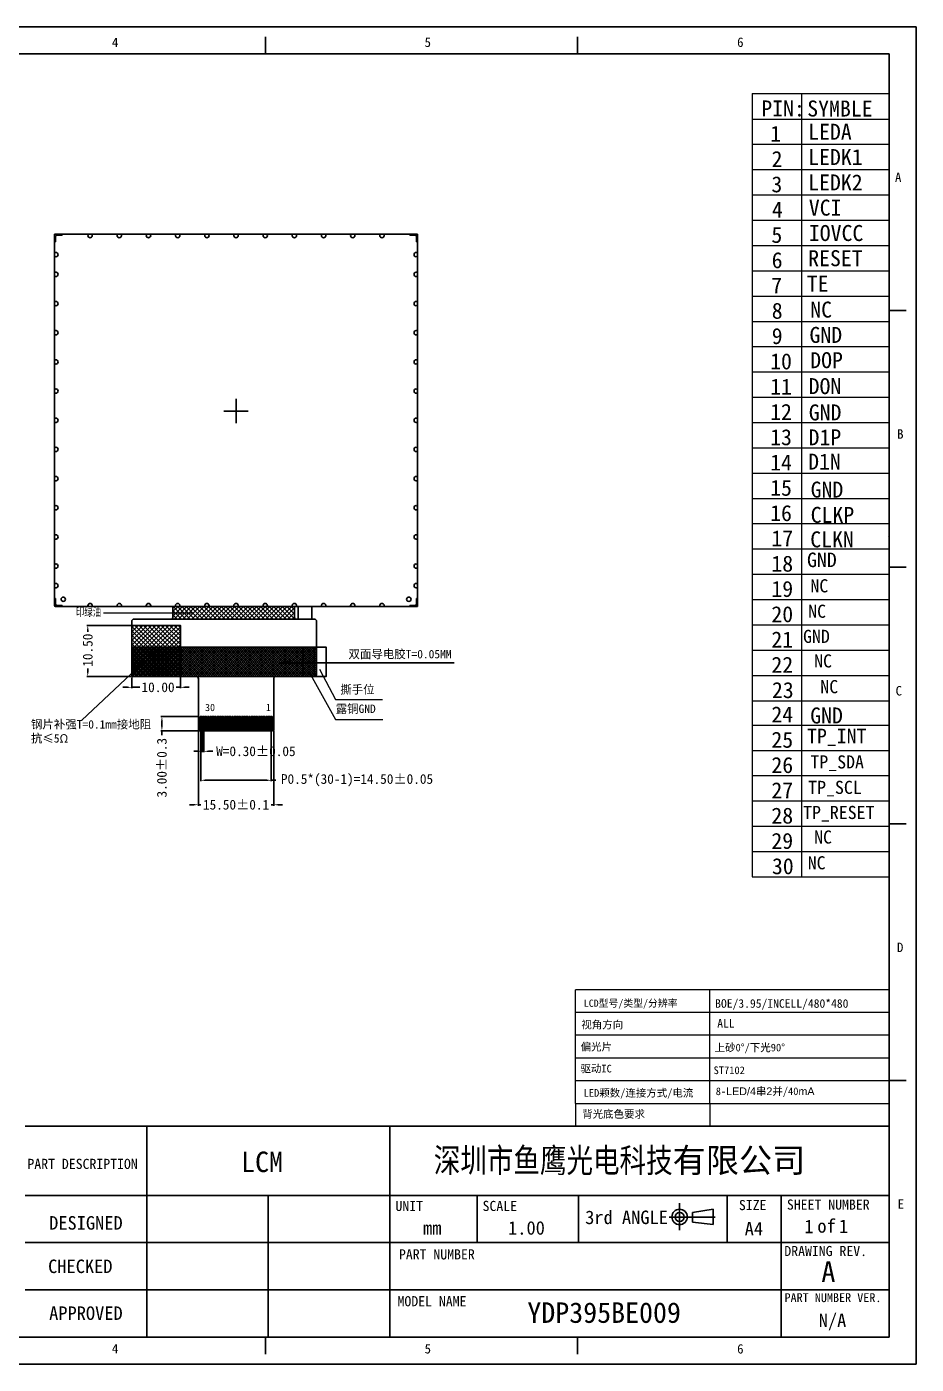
# Model space of a CAD drawing. Header units: millimetres. Extents: x 901 to 2027, y 451 to 1010.
# Drawn here: x 1114.3 to 1297.2, y 567.6 to 842.7 of the extents above; entities that cross this region are included whole.
import ezdxf
from ezdxf.enums import TextEntityAlignment as Align

# ---------------------------------------------------------------- set-up
doc = ezdxf.new("R2010")
doc.units = ezdxf.units.MM
doc.layers.get('Defpoints').update_dxf_attribs({"lineweight": 18})
for name, color, linetype in [('', 7, 'Continuous'), ('D', 4, 'Continuous'), ('dim', 3, 'Continuous'), ('DIM（标注）', 3, 'Continuous'), ('FPC', 5, 'Continuous'), ('LENS', 3, 'Continuous'), ('图框及文字', 7, 'Continuous')]:
    doc.layers.add(name, color=color, linetype=linetype)
doc.styles.get("Standard").update_dxf_attribs({"font": 'txt', "bigfont": 'gbcbig.shx'})
doc.styles.add('字体', font='simhei.ttf', dxfattribs={"width": 0.8})
doc.styles.add('宋', font='', dxfattribs={"height": 2})
doc.styles.add('宋体', font='')
doc.styles.add('样式 2', font='times.ttf')
doc.styles.add('黑体', font='simhei.ttf')
doc.styles.get('宋').set_extended_font_data('SimSun')
doc.styles.get('宋体').set_extended_font_data('宋体')
doc.dimstyles.new('HJ', dxfattribs={"dimtxt": 3.5, "dimasz": 2.5, "dimexe": 1.25, "dimexo": 0.625, "dimtad": 1, "dimtxsty": '黑体', "dimcen": 2.5, "dimclrd": 4, "dimclre": 4, "dimclrt": 4, "dimadec": 0, "dimazin": 0, "dimtfac": 1, "dimtmove": 0, "dimatfit": 3, "dimfxl": 1, "dimarcsym": 0})
doc.dimstyles.new('ISO-25$0', dxfattribs={"dimtxt": 3.5, "dimasz": 0.9, "dimexe": 0.2, "dimexo": 0.2, "dimgap": 0.4, "dimtad": 0, "dimzin": 0, "dimdsep": 46, "dimtxsty": '样式 2', "dimcen": 2.5, "dimclrd": 3, "dimclre": 3, "dimclrt": 7, "dimadec": 0, "dimazin": 0, "dimtp": 1.2, "dimtm": 1.2, "dimtfac": 1, "dimtmove": 0, "dimatfit": 3, "dimfxl": 1, "dimtolj": 1, "dimarcsym": 0})
doc.dimstyles.new('ISO-25$7', dxfattribs={"dimscale": 0.5, "dimtxt": 2.5, "dimasz": 2, "dimexe": 0.65, "dimexo": 0, "dimtad": 0, "dimdec": 3, "dimdsep": 46, "dimtxsty": 'Standard', "dimcen": 1.6, "dimclre": 73, "dimazin": 0, "dimtfac": 1, "dimtdec": 3, "dimtofl": 0, "dimtmove": 0, "dimatfit": 0, "dimfxl": 1, "dimtolj": 1, "dimlwd": 9, "dimlwe": 9, "dimarcsym": 0})

# ---------------------------------------------------------------- blocks, each defined once
blk = doc.blocks.new('THIRD-PROJ_BL0')
at = {"linetype": 'Continuous'}
blk.add_line((257.13, 38.11), (257.13, 34.11), dxfattribs=at)
at = {"color": 7, "linetype": 'Continuous'}
for p, q in [((255.59, 36.06), (262.41, 36.06)), ((259.04, 36.73), (262.11, 37.22)), ((259.04, 36.73), (259.04, 35.31)), ((262.11, 37.22), (262.11, 34.94)), ((259.04, 35.31), (262.11, 34.94))]:
    blk.add_line(p, q, dxfattribs=at)
for centre, radius in [((257.13, 36.08), 1.14), ((257.13, 36.06), 0.67)]:
    blk.add_circle(centre, radius, dxfattribs=at)
blk = doc.blocks.new('*D50')
at = {"layer": 'Defpoints', "color": 0}
for p in [(1136.18, 719.58), (1126.86, 709.08), (1135.9, 709.08)]:
    blk.add_point(p, dxfattribs=at)
at = {"layer": 'dim', "color": 3, "lineweight": -2}
for p, q in [((1135.98, 719.58), (1126.66, 719.58)), ((1126.86, 718.68), (1126.86, 718.22)), ((1126.86, 709.98), (1126.86, 710.73)), ((1135.7, 709.08), (1126.66, 709.08))]:
    blk.add_line(p, q, dxfattribs=at)
at = {"layer": 'dim', "color": 3}
for points in [[(1126.71, 718.68), (1127.01, 718.68), (1126.86, 719.58)], [(1126.71, 709.98), (1127.01, 709.98), (1126.86, 709.08)]]:
    blk.add_solid(points, dxfattribs=at)
at = {"layer": 'dim', "color": 7, "insert": (1126.86, 714.48), "char_height": 2, "attachment_point": 5, "rotation": 90, "style": '宋'}
blk.add_mtext('\\A1;10.50', dxfattribs=at)
blk = doc.blocks.new('*D70')
at = {"layer": 'Defpoints', "color": 0}
for p in [(1135.9, 709.08), (1145.9, 709.08), (1145.9, 706.84)]:
    blk.add_point(p, dxfattribs=at)
at = {"layer": 'dim', "color": 3, "lineweight": -2}
for p, q in [((1135.9, 708.88), (1135.9, 706.64)), ((1145.9, 708.88), (1145.9, 706.64)), ((1135, 706.84), (1134.1, 706.84)), ((1135.9, 706.84), (1137.57, 706.84)), ((1145.9, 706.84), (1145.05, 706.84)), ((1146.8, 706.84), (1147.7, 706.84))]:
    blk.add_line(p, q, dxfattribs=at)
at = {"layer": 'dim', "color": 3}
for points in [[(1135, 706.99), (1135, 706.69), (1135.9, 706.84)], [(1146.8, 706.99), (1146.8, 706.69), (1145.9, 706.84)]]:
    blk.add_solid(points, dxfattribs=at)
at = {"layer": 'dim', "color": 7, "insert": (1141.31, 706.84), "char_height": 2, "attachment_point": 5, "style": '宋'}
blk.add_mtext('\\A1;10.00', dxfattribs=at)
blk = doc.blocks.new('*D51')
at = {"layer": 'Defpoints', "color": 0}
for p in [(1150.45, 698.07), (1150.75, 698.07), (1150.75, 693.68)]:
    blk.add_point(p, dxfattribs=at)
at = {"layer": 'dim', "color": 3, "lineweight": -2}
for p, q in [((1150.45, 697.87), (1150.45, 693.48)), ((1150.75, 697.87), (1150.75, 693.48)), ((1149.55, 693.68), (1148.65, 693.68)), ((1150.45, 693.68), (1150.75, 693.68)), ((1151.65, 693.68), (1152.55, 693.68))]:
    blk.add_line(p, q, dxfattribs=at)
at = {"layer": 'dim', "color": 3}
for points in [[(1149.55, 693.83), (1149.55, 693.53), (1150.45, 693.68)], [(1151.65, 693.83), (1151.65, 693.53), (1150.75, 693.68)]]:
    blk.add_solid(points, dxfattribs=at)
at = {"layer": 'dim', "color": 7, "insert": (1161.43, 693.68), "char_height": 2, "attachment_point": 5, "style": '宋'}
blk.add_mtext('\\A1;W=0.30%%P0.05', dxfattribs=at)
blk = doc.blocks.new('*D52')
at = {"layer": 'Defpoints', "color": 0}
for p in [(1150.1, 698.07), (1164.6, 698.07), (1164.6, 687.72)]:
    blk.add_point(p, dxfattribs=at)
at = {"layer": 'dim', "color": 3, "lineweight": -2}
for p, q in [((1150.1, 697.87), (1150.1, 687.52)), ((1164.6, 697.87), (1164.6, 687.52)), ((1151, 687.72), (1163.7, 687.72)), ((1164.6, 687.72), (1165.5, 687.72))]:
    blk.add_line(p, q, dxfattribs=at)
at = {"layer": 'dim', "color": 3}
for points in [[(1151, 687.87), (1151, 687.57), (1150.1, 687.72)], [(1163.7, 687.87), (1163.7, 687.57), (1164.6, 687.72)]]:
    blk.add_solid(points, dxfattribs=at)
at = {"layer": 'dim', "color": 7, "insert": (1182.22, 687.72), "char_height": 2, "attachment_point": 5, "style": '宋'}
blk.add_mtext('\\A1;P0.5*(30-1)=14.50%%P0.05', dxfattribs=at)
blk = doc.blocks.new('*D71')
at = {"layer": 'Defpoints', "color": 0}
for p in [(1149.6, 698.17), (1165.1, 698.17), (1165.1, 682.69)]:
    blk.add_point(p, dxfattribs=at)
at = {"layer": 'dim', "color": 3, "lineweight": -2}
for p, q in [((1149.6, 697.97), (1149.6, 682.49)), ((1165.1, 697.97), (1165.1, 682.49)), ((1148.7, 682.69), (1147.8, 682.69)), ((1149.6, 682.69), (1150.11, 682.69)), ((1165.1, 682.69), (1164.59, 682.69)), ((1166, 682.69), (1166.9, 682.69))]:
    blk.add_line(p, q, dxfattribs=at)
at = {"layer": 'dim', "color": 3}
for points in [[(1148.7, 682.84), (1148.7, 682.54), (1149.6, 682.69)], [(1166, 682.84), (1166, 682.54), (1165.1, 682.69)]]:
    blk.add_solid(points, dxfattribs=at)
at = {"layer": 'dim', "color": 7, "insert": (1157.35, 682.69), "char_height": 2, "attachment_point": 5, "style": '宋'}
blk.add_mtext('\\A1;15.50%%P0.1', dxfattribs=at)
blk = doc.blocks.new('*D53')
at = {"layer": 'Defpoints', "color": 0}
for p in [(1149.95, 700.87), (1142.1, 697.87), (1149.9, 697.87)]:
    blk.add_point(p, dxfattribs=at)
at = {"layer": 'dim', "color": 3, "lineweight": -2}
for p, q in [((1149.75, 700.87), (1141.9, 700.87)), ((1142.1, 699.97), (1142.1, 698.77)), ((1149.7, 697.87), (1141.9, 697.87)), ((1142.1, 697.87), (1142.1, 696.97))]:
    blk.add_line(p, q, dxfattribs=at)
at = {"layer": 'dim', "color": 3}
for points in [[(1141.95, 699.97), (1142.25, 699.97), (1142.1, 700.87)], [(1141.95, 698.77), (1142.25, 698.77), (1142.1, 697.87)]]:
    blk.add_solid(points, dxfattribs=at)
at = {"layer": 'dim', "color": 7, "insert": (1142.1, 690.3), "char_height": 2, "attachment_point": 5, "rotation": 90, "style": '宋'}
blk.add_mtext('\\A1;3.00%%P0.3 ', dxfattribs=at)
blk = doc.blocks.new('A$C51943746')
for p, q in [((1.76, 76.84), (0.16, 76.84)), ((0.16, 76.84), (0.16, 75.24)), ((0.36, 75.24), (0.16, 75.24)), ((0.16, 75.24), (0.16, 1.9)), ((0.36, 76.34), (0.36, 75.24)), ((1.76, 76.64), (0.66, 76.64)), ((73.22, 76.84), (1.76, 76.84)), ((1.76, 76.84), (1.76, 76.64)), ((73.22, 76.84), (74.82, 76.84)), ((73.22, 76.84), (73.22, 76.64)), ((73.22, 76.64), (74.32, 76.64)), ((74.62, 76.34), (74.62, 75.24)), ((74.62, 75.24), (74.82, 75.24)), ((74.82, 76.84), (74.82, 75.24)), ((74.82, 75.24), (74.82, 1.9)), ((0.36, 1.9), (0.16, 1.9)), ((0.36, 0.8), (0.36, 1.9)), ((1.76, 0.5), (0.66, 0.5)), ((1.76, 0.3), (1.76, 0.5)), ((1.76, 0.3), (73.22, 0.3)), ((73.22, 0.5), (74.32, 0.5)), ((73.22, 0.3), (73.22, 0.5)), ((73.22, 0.3), (74.82, 0.3)), ((74.62, 1.9), (74.82, 1.9)), ((74.62, 0.8), (74.62, 1.9)), ((74.82, 0.3), (74.82, 1.9))]:
    blk.add_line(p, q)
blk.add_lwpolyline([(74.62, 0.3, 0.414214), (74.82, 0.5), (74.82, 76.64, 0.414214), (74.62, 76.84), (0.36, 76.84, 0.414214), (0.16, 76.64), (0.16, 0.5, 0.414214), (0.36, 0.3)], format="xyb", close=True)
for centre in [(1.96, 1.75), (73.02, 1.75)]:
    blk.add_circle(centre, 0.45)
for centre, radius, start, end in [((0.66, 76.34), 0.3, 90, 180), ((7.49, 76.55), 0.45, 139.876, 40.124), ((13.49, 76.55), 0.45, 139.876, 40.124), ((19.49, 76.55), 0.45, 139.876, 40.124), ((25.49, 76.55), 0.45, 139.876, 40.124), ((31.49, 76.55), 0.45, 139.876, 40.124), ((37.49, 76.55), 0.45, 139.876, 40.124), ((43.49, 76.55), 0.45, 139.876, 40.124), ((49.49, 76.55), 0.45, 139.876, 40.124), ((55.49, 76.55), 0.45, 139.876, 40.124), ((61.49, 76.55), 0.45, 139.876, 40.124), ((67.49, 76.55), 0.45, 139.876, 40.124), ((74.32, 76.34), 0.3, 0, 90), ((0.45, 72.64), 0.45, 229.876, 130.124), ((74.53, 72.64), 0.45, 49.876, 310.124), ((0.45, 68.57), 0.45, 229.876, 130.124), ((74.53, 68.57), 0.45, 49.876, 310.124), ((0.45, 62.57), 0.45, 229.876, 130.124), ((74.53, 62.57), 0.45, 49.876, 310.124), ((0.45, 56.57), 0.45, 229.876, 130.124), ((74.53, 56.57), 0.45, 49.876, 310.124), ((0.45, 50.57), 0.45, 229.876, 130.124), ((74.53, 50.57), 0.45, 49.876, 310.124), ((0.45, 44.57), 0.45, 229.876, 130.124), ((74.53, 44.57), 0.45, 49.876, 310.124), ((0.45, 38.57), 0.45, 229.876, 130.124), ((74.53, 38.57), 0.45, 49.876, 310.124), ((0.45, 32.57), 0.45, 229.876, 130.124), ((74.53, 32.57), 0.45, 49.876, 310.124), ((0.45, 26.57), 0.45, 229.876, 130.124), ((74.53, 26.57), 0.45, 49.876, 310.124), ((0.45, 20.57), 0.45, 229.876, 130.124), ((74.53, 20.57), 0.45, 49.876, 310.124), ((0.45, 14.57), 0.45, 229.876, 130.124), ((74.53, 14.57), 0.45, 49.876, 310.124), ((0.45, 8.57), 0.45, 229.876, 130.124), ((74.53, 8.57), 0.45, 49.876, 310.124), ((0.45, 4.57), 0.45, 229.876, 130.124), ((74.53, 4.57), 0.45, 49.876, 310.124), ((0.66, 0.8), 0.3, 180, 270), ((7.49, 0.45), 0.45, 340.5288, 199.4712), ((13.49, 0.45), 0.45, 340.5288, 199.4712), ((19.49, 0.45), 0.45, 340.5288, 199.4712), ((25.49, 0.45), 0.45, 340.5288, 199.4712), ((31.49, 0.45), 0.45, 340.5288, 199.4712), ((37.49, 0.45), 0.45, 340.5288, 199.4712), ((43.49, 0.45), 0.45, 340.5288, 199.4712), ((49.49, 0.45), 0.45, 340.5288, 199.4712), ((55.49, 0.45), 0.45, 340.5288, 199.4712), ((61.49, 0.45), 0.45, 340.5288, 199.4712), ((67.49, 0.45), 0.45, 340.5288, 199.4712), ((74.32, 0.8), 0.3, 270, 0)]:
    blk.add_arc(centre, radius, start, end)

msp = doc.modelspace()

# ---------------------------------------------------------------- hatches: boundary and pattern name
h = msp.add_hatch()
h.set_pattern_fill('ANSI37', color=3, scale=0.2, style=0)
h.set_pattern_definition([(45, (-590.50973, 90.3141), (-0.4490128, 0.4490128), []), (135, (-590.50973, 90.3141), (-0.4490128, -0.4490128), [])])
h.paths.add_polyline_path([(1169.3487, 723.4862), (1144.3527, 723.4862), (1144.3527, 721.1862, -0.41421356), (1144.0527, 720.8862), (1169.6487, 720.8862, -0.41421356), (1169.3487, 721.1862)])
h = msp.add_hatch()
h.set_pattern_fill('ANSI37', scale=0.2)
h.set_pattern_definition([(45, (-966.71976, 150.3338), (-0.4490128, 0.4490128), []), (135, (-966.71976, 150.3338), (-0.4490128, -0.4490128), [])])
h.paths.add_polyline_path([(1135.9027, 719.5812), (1135.9027, 709.0812), (1145.9027, 709.0812), (1145.9027, 719.5812)])
h = msp.add_hatch(color=2)
h.dxf.hatch_style = 1
h.paths.add_polyline_path([(1171.1527, 715.0704), (1173.8987, 715.0677), (1173.8987, 709.5812, -0.41421356), (1173.3987, 709.0812), (1171.1527, 709.0812)])
at = {"layer": 'DIM（标注）'}
h = msp.add_hatch(dxfattribs=at)
h.set_pattern_fill('ANSI37', color=252, scale=0.1, style=0)
h.set_pattern_definition([(45, (-953.0528, 150.3338), (-0.224506403, 0.224506403), []), (135, (-953.0528, 150.3338), (-0.224506403, -0.224506403), [])])
edge = h.paths.add_edge_path()
edge.add_line((1135.9027, 715.0704), (1173.8987, 715.0704))
edge.add_line((1173.8987, 715.0704), (1173.8987, 709.5812))
edge.add_arc((1173.3987, 709.5812), 0.5, 270, 360, ccw=False)
edge.add_line((1173.3987, 709.0812), (1136.4027, 709.0812))
edge.add_arc((1136.4027, 709.5812), 0.5, 180, 270, ccw=False)
edge.add_line((1135.9027, 709.5812), (1135.9027, 715.0704))

# ---------------------------------------------------------------- linework, layer by layer
at = {"layer": '', "color": 0}
msp.add_line((1291.644, 818.1929), (1291.644, 695.5433), dxfattribs=at)
at = {"color": 7, "linetype": 'Continuous'}
for p, q in [((900.824, 842.6782), (1297.2005, 842.6782)), ((1297.2005, 842.6782), (1297.2005, 567.6317)), ((900.824, 567.6317), (1297.2005, 567.6317))]:
    msp.add_line(p, q, dxfattribs=at)
at = {"linetype": 'Continuous'}
for p, q in [((1163.4001, 837.1217), (1163.4001, 840.5945)), ((1227.5359, 837.1217), (1227.5359, 840.5945)), ((906.3805, 837.1217), (1291.644, 837.1217)), ((1291.644, 837.1217), (1291.644, 573.1882)), ((1291.644, 784.335), (1295.1168, 784.335)), ((1291.644, 731.5483), (1295.1168, 731.5483)), ((1291.644, 678.7616), (1295.1168, 678.7616)), ((1291.644, 625.9749), (1295.1168, 625.9749)), ((906.3805, 573.1878), (1291.644, 573.1882)), ((1163.4001, 573.1882), (1163.4001, 569.7154)), ((1227.5359, 573.1882), (1227.5359, 569.7154))]:
    msp.add_line(p, q, dxfattribs=at)
at = {"color": 0, "linetype": 'ByBlock', "lineweight": 0}
for p, q in [((1263.4484, 828.943), (1263.4484, 667.8762)), ((1263.4484, 828.943), (1291.644, 828.943)), ((1273.6132, 828.943), (1273.6132, 667.8762)), ((1263.4484, 823.6992), (1291.644, 823.6992)), ((1263.4484, 818.4989), (1291.644, 818.4989)), ((1263.4484, 813.2985), (1291.644, 813.2985)), ((1263.4484, 808.0981), (1291.644, 808.0981)), ((1263.4484, 802.8977), (1291.644, 802.8977)), ((1263.4484, 797.6973), (1291.644, 797.6973)), ((1263.4484, 792.4969), (1291.644, 792.4969)), ((1263.4484, 787.2965), (1291.644, 787.2965)), ((1263.4484, 782.0962), (1291.644, 782.0962)), ((1263.4484, 776.8958), (1291.644, 776.8958)), ((1263.4484, 771.6954), (1291.644, 771.6954)), ((1263.4484, 766.495), (1291.644, 766.495)), ((1263.4484, 761.2946), (1291.644, 761.2946)), ((1263.4484, 756.0942), (1291.644, 756.0942)), ((1263.4484, 750.8938), (1291.644, 750.8938)), ((1263.4484, 745.6935), (1291.644, 745.6935)), ((1263.4484, 740.4931), (1291.644, 740.4931)), ((1263.4484, 735.2927), (1291.644, 735.2927)), ((1263.4484, 730.0923), (1291.644, 730.0923)), ((1263.4484, 724.8919), (1291.644, 724.8919)), ((1263.4484, 719.6915), (1291.644, 719.6915)), ((1263.4484, 714.4912), (1291.644, 714.4912)), ((1263.4484, 709.2908), (1291.644, 709.2908)), ((1263.4484, 704.0904), (1291.644, 704.0904)), ((1263.4484, 699.0786), (1291.644, 699.0786)), ((1263.4484, 693.8782), (1291.644, 693.8782)), ((1263.4484, 688.6778), (1291.644, 688.6778)), ((1263.4484, 683.4774), (1291.644, 683.4774)), ((1263.4484, 678.277), (1291.644, 678.277)), ((1263.4484, 673.0766), (1291.644, 673.0766)), ((1263.4484, 667.8762), (1291.644, 667.8762))]:
    msp.add_line(p, q, dxfattribs=at)
at = {"color": 0}
for p, q in [((1120.0187, 799.8262), (1120.0187, 723.6862)), ((1194.4787, 800.0262), (1120.2187, 800.0262)), ((1194.6787, 723.6862), (1194.6787, 799.8262)), ((1120.2187, 723.4862), (1194.4787, 723.4862))]:
    msp.add_line(p, q, dxfattribs=at)
for p, q in [((1193.0766, 800.0262), (1121.6166, 800.0262)), ((1194.6766, 798.4262), (1194.6766, 725.0862)), ((1291.644, 667.6692), (1291.644, 644.6199))]:
    msp.add_line(p, q)
at = {"color": 30}
for p, q in [((1144.3526, 721.181), (1144.3526, 723.4862)), ((1144.3527, 721.1862), (1144.3527, 723.4862)), ((1169.3487, 723.4862), (1169.3487, 721.1862)), ((1136.4027, 720.8862), (1144.0527, 720.8862)), ((1169.6487, 720.8862), (1173.3987, 720.8862)), ((1135.9027, 720.3862), (1135.9027, 709.0812)), ((1173.8987, 720.3862), (1173.8987, 709.5812)), ((1149.0987, 709.0812), (1135.9027, 709.0812)), ((1146.5986, 709.0812), (1144.8526, 709.0812)), ((1146.5986, 709.0812), (1144.8526, 709.0812)), ((1149.0986, 709.0812), (1144.8526, 709.0812)), ((1149.5986, 708.5812), (1149.5986, 698.1662)), ((1165.0986, 708.5812), (1165.0986, 698.1662)), ((1173.3987, 709.0812), (1165.5986, 709.0812)), ((1171.6527, 709.0812), (1173.3987, 709.0812)), ((1171.6527, 709.0812), (1173.3987, 709.0812)), ((1149.8986, 697.8662), (1164.7986, 697.8662))]:
    msp.add_line(p, q, dxfattribs=at)
at = {"color": 1}
for p, q in [((1170.1487, 723.4862), (1170.1487, 720.8862)), ((1172.8987, 723.4862), (1172.8987, 720.8862))]:
    msp.add_line(p, q, dxfattribs=at)
at = {"color": 3}
msp.add_line((1169.6487, 720.8862), (1144.0527, 720.8862), dxfattribs=at)
at = {"color": 2}
for p, q in [((1173.8987, 715.0704), (1171.1527, 715.0731)), ((1173.8987, 715.0704), (1171.1527, 715.0731)), ((1171.1527, 715.0704), (1171.1527, 709.0812)), ((1171.1527, 715.0704), (1171.1527, 709.0812)), ((1173.8987, 715.0677), (1173.8987, 709.5812)), ((1173.8987, 715.0677), (1173.8987, 709.5812)), ((1149.0986, 709.0812), (1144.8526, 709.0812))]:
    msp.add_line(p, q, dxfattribs=at)
at = {"color": 4, "linetype": 'Continuous', "lineweight": 0}
for p, q in [((1291.644, 644.6199), (1227.1109, 644.6198)), ((1227.111, 621.2685), (1227.1109, 644.6199)), ((1254.7346, 621.2685), (1254.7345, 644.6199)), ((1291.644, 639.9496), (1227.1109, 639.9496)), ((1291.644, 635.2793), (1227.1109, 635.2793)), ((1291.644, 630.6091), (1227.1109, 630.6091)), ((1291.644, 625.9388), (1227.111, 625.9388)), ((1227.111, 616.5982), (1227.111, 616.5983)), ((1291.644, 616.5983), (1227.111, 616.5983))]:
    msp.add_line(p, q, dxfattribs=at)
at = {"color": 4, "lineweight": 0}
for p, q in [((1291.644, 644.6199), (1291.644, 616.5983)), ((1227.111, 621.2685), (1291.6441, 621.2685)), ((1227.111, 621.2685), (1227.111, 616.5983)), ((1254.7346, 621.2685), (1254.7346, 616.5983))]:
    msp.add_line(p, q, dxfattribs=at)
at = {"color": 4, "linetype": 'Continuous'}
for p, q in [((1291.6439, 611.3891), (1291.6439, 621.8075)), ((1291.644, 616.5983), (1113.9751, 616.5983)), ((1138.9793, 573.1882), (1138.9793, 616.5983)), ((1188.9877, 573.1882), (1188.9877, 616.5983)), ((1214.2043, 616.5982), (1214.2043, 616.5983)), ((1291.6439, 616.5983), (1214.2043, 616.5983)), ((1188.9877, 573.1882), (1188.9877, 611.3891)), ((1291.644, 573.1882), (1291.644, 611.3891)), ((1188.9877, 602.3598), (1113.9751, 602.3598)), ((1163.9835, 573.1882), (1163.9835, 602.3598)), ((1291.644, 602.3598), (1188.9877, 602.3598)), ((1206.9074, 592.636), (1206.9074, 602.3598)), ((1227.7443, 592.636), (1227.7443, 602.3598)), ((1258.305, 592.636), (1258.305, 602.3599)), ((1269.418, 573.1882), (1269.418, 602.3598)), ((1188.9877, 592.6359), (1113.9751, 592.6359)), ((1291.644, 592.636), (1188.9877, 592.636)), ((1188.9877, 582.9121), (1113.9751, 582.9121)), ((1291.644, 582.9121), (1188.9877, 582.9121)), ((1188.9877, 573.1882), (1113.9751, 573.1882)), ((1291.644, 573.1882), (1188.9877, 573.1882))]:
    msp.add_line(p, q, dxfattribs=at)
msp.add_lwpolyline([(1194.4786, 723.4862, 0.41421356), (1194.6786, 723.6862), (1194.6786, 799.8262, 0.41421356), (1194.4786, 800.0262), (1120.2186, 800.0262, 0.41421356), (1120.0186, 799.8262), (1120.0186, 723.6862, 0.41421356), (1120.2186, 723.4862)], format="xyb", close=True)
at = {"color": 7}
msp.add_lwpolyline([(1135.9027, 719.5812), (1145.9027, 719.5812), (1145.9027, 709.0812), (1135.9027, 709.0812)], close=True, dxfattribs=at)
at = {"color": 30}
for points in [[(1149.9486, 700.8662), (1150.2486, 700.8662), (1150.2486, 698.0662), (1149.9486, 698.0662)], [(1150.4486, 700.8662), (1150.7486, 700.8662), (1150.7486, 698.0662), (1150.4486, 698.0662)], [(1150.9486, 700.8662), (1151.2486, 700.8662), (1151.2486, 698.0662), (1150.9486, 698.0662)], [(1151.4486, 700.8662), (1151.7486, 700.8662), (1151.7486, 698.0662), (1151.4486, 698.0662)], [(1151.9486, 700.8662), (1152.2486, 700.8662), (1152.2486, 698.0662), (1151.9486, 698.0662)], [(1152.4486, 700.8662), (1152.7486, 700.8662), (1152.7486, 698.0662), (1152.4486, 698.0662)], [(1152.9486, 700.8662), (1153.2486, 700.8662), (1153.2486, 698.0662), (1152.9486, 698.0662)], [(1153.4486, 700.8662), (1153.7486, 700.8662), (1153.7486, 698.0662), (1153.4486, 698.0662)], [(1153.9486, 700.8662), (1154.2486, 700.8662), (1154.2486, 698.0662), (1153.9486, 698.0662)], [(1154.4486, 700.8662), (1154.7486, 700.8662), (1154.7486, 698.0662), (1154.4486, 698.0662)], [(1154.9486, 700.8662), (1155.2486, 700.8662), (1155.2486, 698.0662), (1154.9486, 698.0662)], [(1155.4486, 700.8662), (1155.7486, 700.8662), (1155.7486, 698.0662), (1155.4486, 698.0662)], [(1155.9486, 700.8662), (1156.2486, 700.8662), (1156.2486, 698.0662), (1155.9486, 698.0662)], [(1156.4486, 700.8662), (1156.7486, 700.8662), (1156.7486, 698.0662), (1156.4486, 698.0662)], [(1156.9486, 700.8662), (1157.2486, 700.8662), (1157.2486, 698.0662), (1156.9486, 698.0662)], [(1157.4486, 700.8662), (1157.7486, 700.8662), (1157.7486, 698.0662), (1157.4486, 698.0662)], [(1157.9486, 700.8662), (1158.2486, 700.8662), (1158.2486, 698.0662), (1157.9486, 698.0662)], [(1158.4486, 700.8662), (1158.7486, 700.8662), (1158.7486, 698.0662), (1158.4486, 698.0662)], [(1158.9486, 700.8662), (1159.2486, 700.8662), (1159.2486, 698.0662), (1158.9486, 698.0662)], [(1159.4486, 700.8662), (1159.7486, 700.8662), (1159.7486, 698.0662), (1159.4486, 698.0662)], [(1159.9486, 700.8662), (1160.2486, 700.8662), (1160.2486, 698.0662), (1159.9486, 698.0662)], [(1160.4486, 700.8662), (1160.7486, 700.8662), (1160.7486, 698.0662), (1160.4486, 698.0662)], [(1160.9486, 700.8662), (1161.2486, 700.8662), (1161.2486, 698.0662), (1160.9486, 698.0662)], [(1161.4486, 700.8662), (1161.7486, 700.8662), (1161.7486, 698.0662), (1161.4486, 698.0662)], [(1161.9486, 700.8662), (1162.2486, 700.8662), (1162.2486, 698.0662), (1161.9486, 698.0662)], [(1162.4486, 700.8662), (1162.7486, 700.8662), (1162.7486, 698.0662), (1162.4486, 698.0662)], [(1162.9486, 700.8662), (1163.2486, 700.8662), (1163.2486, 698.0662), (1162.9486, 698.0662)], [(1163.4486, 700.8662), (1163.7486, 700.8662), (1163.7486, 698.0662), (1163.4486, 698.0662)], [(1163.9486, 700.8662), (1164.2486, 700.8662), (1164.2486, 698.0662), (1163.9486, 698.0662)], [(1164.4486, 700.8662), (1164.7486, 700.8662), (1164.7486, 698.0662), (1164.4486, 698.0662)]]:
    msp.add_lwpolyline(points, close=True, dxfattribs=at)
at = {"color": 0}
for centre, start, end in [((1120.2187, 799.8262), 90, 180), ((1194.4787, 799.8262), 360, 90), ((1120.2187, 723.6862), 180, 270), ((1194.4787, 723.6862), 270, 0)]:
    msp.add_arc(centre, 0.2, start, end, dxfattribs=at)
at = {"color": 30}
for centre, radius, start, end in [((1136.4027, 720.3862), 0.5, 90, 180), ((1144.0527, 721.1862), 0.3, 270, 0), ((1169.6487, 721.1862), 0.3, 180, 270), ((1173.3987, 720.3862), 0.5, 0, 90), ((1136.4027, 709.5812), 0.5, 180, 270), ((1149.0986, 708.5812), 0.5, 0, 90), ((1165.5986, 708.5812), 0.5, 90, 180), ((1173.3987, 709.5812), 0.5, 270, 0), ((1173.3987, 709.5812), 0.5, 270, 0), ((1173.3987, 709.5812), 0.5, 270, 0), ((1149.8986, 698.1662), 0.3, 180, 270), ((1164.7986, 698.1662), 0.3, 270, 0)]:
    msp.add_arc(centre, radius, start, end, dxfattribs=at)
at = {"color": 2}
msp.add_arc((1173.3987, 709.5812), 0.5, 270, 0, dxfattribs=at)
msp.add_arc((1173.3987, 709.5812), 0.5, 270, 0, dxfattribs=at)
at = {"layer": 'dim', "color": 0}
for p, q in [((1291.644, 818.1929), (1291.644, 828.943)), ((1291.4019, 737.7955), (1291.4019, 737.7955))]:
    msp.add_line(p, q, dxfattribs=at)
at = {"layer": 'DIM（标注）', "color": 252}
msp.add_lwpolyline([(1135.9027, 715.0704), (1173.8987, 715.0704), (1173.8987, 709.5812, -0.41421356), (1173.3987, 709.0812), (1136.4027, 709.0812, -0.41421356), (1135.9027, 709.5812), (1135.9027, 715.0704)], format="xyb", dxfattribs=at)
at = {"layer": 'FPC', "color": 4}
msp.add_lwpolyline([(1173.3987, 715.0677), (1175.8987, 715.0677), (1175.8987, 709.0812), (1173.3987, 709.0812)], close=True, dxfattribs=at)
at = {"layer": 'LENS', "linetype": 'Continuous'}
for p, q in [((1157.3466, 766.1382), (1157.3466, 761.1382)), ((1154.8466, 763.6382), (1159.8466, 763.6382))]:
    msp.add_line(p, q, dxfattribs=at)

# ---------------------------------------------------------------- block references
msp.add_blockref('A$C51943746', (1119.8567, 723.1862))
at = {"color": 4, "linetype": 'Continuous', "xscale": 1.389123800064226, "yscale": 1.389123800064226, "zscale": 1.389123800064226}
msp.add_blockref('THIRD-PROJ_BL0', (891.3553, 547.811), dxfattribs=at)

# ---------------------------------------------------------------- texts
at = {"color": 4, "linetype": 'Continuous', "style": '宋体'}
for s, height, p in [('4', 1.9448, (1131.823, 838.4946)), ('5', 1.9448, (1196.1106, 838.5168)), ('6', 1.9448, (1260.3727, 838.5278)), ('A', 1.9448, (1292.8271, 810.7562)), ('B', 1.9448, (1293.2642, 757.9525)), ('C', 1.9448, (1292.9497, 705.1568)), ('D', 1.9448, (1293.2306, 652.3866)), ('PART DESCRIPTION', 2.083686, (1114.4535, 607.7962)), ('UNIT', 2.08369, (1190.1155, 599.1455)), ('SCALE', 2.08369, (1208.0352, 599.1455)), ('SIZE', 2.08369, (1260.7387, 599.3246)), ('SHEET NUMBER', 2.083686, (1270.6017, 599.4264)), ('E', 1.9448, (1293.3819, 599.5921)), ('3rd ANGLE', 2.77825, (1229.1334, 596.456)), ('DRAWING REV.', 2.083686, (1270.0766, 589.8741)), ('PART NUMBER', 2.083686, (1190.8408, 589.1857)), ('MODEL NAME', 2.08369, (1190.5538, 579.5527)), ('PART NUMBER VER.', 1.831735, (1270.1135, 580.4154)), ('4', 1.9448, (1131.823, 569.8706)), ('5', 1.9448, (1196.1106, 569.8483)), ('6', 1.9448, (1260.3727, 569.8374))]:
    msp.add_text(s, height=height, dxfattribs=at).set_placement(p)
at = {"color": 0, "style": '宋体', "width": 1}
for s, height, p in [('PIN:', 3.29199, (1265.3429, 824.2322)), ('1', 3.292, (1267.1593, 819.0318)), ('2', 3.292, (1267.4535, 813.8314)), ('LEDK1', 3.29199, (1274.9799, 814.2347)), ('3', 3.292, (1267.4167, 808.6311)), ('LEDK2', 3.29199, (1274.9799, 809.0153)), ('4', 3.292, (1267.5271, 803.4307)), ('VCI', 3.29199, (1275.1095, 803.8344)), ('5', 3.292, (1267.4167, 798.2303)), ('IOVCC', 3.29199, (1275.1156, 798.6145)), ('6', 3.292, (1267.4719, 793.0299)), ('RESET', 3.29199, (1274.9799, 793.4337)), ('7', 3.292, (1267.3983, 787.8295)), ('TE', 3.29199, (1274.6857, 788.2138)), ('8', 3.292, (1267.4903, 782.6291)), ('NC', 3.29199, (1275.402, 782.8671)), ('9', 3.292, (1267.4903, 777.4287)), ('GND', 3.29199, (1275.2501, 777.6667)), ('DOP', 3.29199, (1275.4067, 772.4663)), ('10', 3.29199, (1267.1593, 772.2284)), ('11', 3.29199, (1267.1593, 767.028)), ('DON', 3.29199, (1275.0804, 767.125)), ('12', 3.29199, (1267.1593, 761.8276)), ('GND', 3.29199, (1275.1014, 761.7243)), ('13', 3.29199, (1267.1593, 756.6272)), ('D1P', 3.29199, (1275.0606, 756.6019)), ('14', 3.29199, (1267.1593, 751.4268)), ('D1N', 3.29199, (1274.9772, 751.6118)), ('15', 3.29199, (1267.1593, 746.2264)), ('GND', 3.29199, (1275.4898, 745.8553)), ('16', 3.29199, (1267.1593, 741.026)), ('CLKP', 3.29199, (1275.4898, 740.6549)), ('17', 3.29199, (1267.4167, 735.8257)), ('CLKN', 3.29199, (1275.4086, 735.6144)), ('GND', 2.99678, (1274.7403, 731.551)), ('18', 3.29199, (1267.4167, 730.6253)), ('NC', 2.6971, (1275.4369, 726.3642)), ('19', 3.29199, (1267.4167, 725.4249)), ('20', 3.29199, (1267.4167, 720.2245)), ('NC', 2.6971, (1274.9833, 721.1288)), ('21', 3.29199, (1267.4167, 715.0241)), ('GND', 2.6971, (1273.9347, 715.9661)), ('22', 3.29199, (1267.4167, 709.8237)), ('NC', 2.6971, (1276.2058, 710.916)), ('23', 3.29199, (1267.5271, 704.6234)), ('NC', 2.6971, (1277.4812, 705.6242)), ('24', 3.29199, (1267.4167, 699.6115)), ('GND', 3.29199, (1275.4086, 699.4002)), ('25', 3.29199, (1267.4167, 694.4111)), ('TP_INT', 2.99678, (1274.7403, 695.3368)), ('26', 3.29199, (1267.4167, 689.2108)), ('TP_SDA', 2.6971, (1275.4369, 690.1501)), ('TP_SCL', 2.6971, (1274.9833, 684.9146)), ('27', 3.29199, (1267.4167, 684.0104)), ('TP_RESET', 2.6971, (1273.9347, 679.7519)), ('28', 3.29199, (1267.4167, 678.81)), ('29', 3.29199, (1267.4167, 673.6096)), ('NC', 2.6971, (1276.2058, 674.7019)), ('30', 3.29199, (1267.5271, 668.4092)), ('NC', 2.6971, (1274.8893, 669.4101))]:
    msp.add_text(s, height=height, dxfattribs=at).set_placement(p)
at = {"color": 0, "linetype": 'ByBlock', "lineweight": 0, "style": '宋体', "width": 1}
for s, p in [('SYMBLE', (1274.7909, 824.2194)), ('LEDA', (1274.9799, 819.4356))]:
    msp.add_text(s, height=3.29199, dxfattribs=at).set_placement(p)
at = {"color": 0, "linetype": 'Continuous', "lineweight": 0, "style": '宋体'}
for s, height, rotation, p in [('LCD型号/类型/分辨率', 1.488627, 359.99988, (1238.4961, 641.1324)), ('视角方向', 1.57527, 359.99988, (1232.6422, 636.6741)), ('偏光片', 1.57527, 0.000124, (1231.4281, 632.1268)), ('驱动IC', 1.57527, 0.000124, (1231.3847, 627.6414)), ('LED颗数/连接方式/电流', 1.575266, 0.000124, (1240.0911, 622.6373)), ('背光底色要求', 1.57527, 0.000124, (1234.9746, 618.3012))]:
    msp.add_text(s, height=height, rotation=rotation, dxfattribs=at).set_placement(p, align=Align.CENTER)
at = {"color": 1, "linetype": 'Continuous', "style": '宋体'}
for s, height, p in [('LCM ', 4.21946, (1164.1283, 607.148)), ('A', 4.2195, (1279.1362, 584.5759)), ('YDP395BE009', 4.219464, (1233.0272, 576.1426))]:
    msp.add_text(s, height=height, dxfattribs=at).set_placement(p, align=Align.CENTER)
at = {"color": 4, "linetype": 'Continuous', "style": '宋体'}
for s, height, p in [('DESIGNED', 2.77825, (1126.4772, 595.3122)), ('1.00', 2.77825, (1217.0645, 594.2836)), ('A4', 2.77825, (1263.8152, 594.1153)), ('1', 2.7782, (1275.1309, 594.5751)), ('of', 2.77825, (1278.7592, 594.6841)), ('1', 2.7782, (1282.2669, 594.6275)), ('mm', 2.77825, (1197.6862, 594.2836)), ('CHECKED', 2.77825, (1125.327, 586.3849)), ('APPROVED', 2.77825, (1126.4772, 576.7505)), ('N/A', 2.77825, (1279.9827, 575.2584))]:
    msp.add_text(s, height=height, dxfattribs=at).set_placement(p, align=Align.CENTER)
at = {"color": 1, "lineweight": 0, "attachment_point": 1, "style": '宋体'}
for s, insert, char_height, width in [('ALL', (1256.2847, 638.6163), 1.75135, 54.843321), ('8-{\\fArial|b0|i0|c0|p32;LED/4}串{\\fArial|b0|i0|c0|p32;2}并/40{\\fArial|b0|i0|c0|p32;mA}', (1255.9744, 624.5557), 1.576215, 28.690679)]:
    msp.add_mtext(s, dxfattribs=dict(at, insert=insert, char_height=char_height, width=width))
at = {"color": 1, "lineweight": 0, "style": '宋体'}
for tag, p, height in [('BOE/3.95/INCELL/480*480', (1255.8598, 640.9447), 1.7513), ('上砂0°/下光90°', (1255.7475, 631.9706), 1.5762), ('ST7102', (1255.5343, 627.2963), 1.5762)]:
    msp.add_attdef(tag, p, '', height=height, dxfattribs=at)
at = {"layer": 'D', "insert": (1198.0108, 612.0686), "char_height": 5, "width": 579.487584, "attachment_point": 1, "style": '字体'}
msp.add_mtext('深圳市鱼鹰光电科技{\\fSimSun|b1|i0|c134|p2;\\W1.25000x;\\C4;有限公司}', dxfattribs=at)
at = {"layer": 'DIM（标注）', "insert": (1129.6146, 723.0654), "char_height": 1.728, "width": 25.041166, "attachment_point": 3}
msp.add_mtext('印绿油', dxfattribs=at)
at = {"layer": 'DIM（标注）', "char_height": 1.728, "style": '宋体'}
for s, insert, width, attachment_point in [('双面导电胶T=0.05MM', (1201.6478, 714.5305), 25.041166, 3), ('撕手位', (1185.8507, 707.2504), 25.041166, 3), ('露铜GND', (1186.0705, 703.2957), 11.063081, 3), ('钢片补强T=0.1mm接地阻抗≤5Ω', (1115.1727, 700.0861), 25.041166, 1)]:
    msp.add_mtext(s, dxfattribs=dict(at, insert=insert, width=width, attachment_point=attachment_point))
at = {"layer": '图框及文字', "char_height": 1.5, "width": 1.390621, "attachment_point": 1, "style": '宋体'}
for s, insert in [('{\\C1;30}', (1150.9812, 703.4452)), ('{\\C1;1}', (1163.4991, 703.4452))]:
    msp.add_mtext(s, dxfattribs=dict(at, insert=insert))

# ---------------------------------------------------------------- dimensions: what is measured, and where the dimension line sits
at = {"layer": 'dim', "color": 4}
dim = msp.add_linear_dim(base=(1126.8622, 709.0812), p1=(1136.1824, 719.5812), p2=(1135.9027, 709.0812), angle=90, dimstyle='ISO-25$0', override={"dimtxsty": '宋'}, dxfattribs=at)
dim.commit()
dim.dimension.update_dxf_attribs({"geometry": '*D50', "text_midpoint": (1126.8622, 714.4751), "dimtype": 160})
dim = msp.add_linear_dim(base=(1145.9027, 706.8428), p1=(1135.9027, 709.0812), p2=(1145.9027, 709.0812), dimstyle='ISO-25$0', override={"dimtxsty": '宋'}, dxfattribs=at)
dim.commit()
dim.dimension.update_dxf_attribs({"geometry": '*D70', "text_midpoint": (1141.3118, 706.8428), "dimtype": 160})
dim = msp.add_linear_dim(base=(1142.1034, 697.8662), p1=(1149.9486, 700.8662), p2=(1149.8986, 697.8662), angle=90, text='<>%%P0.3 ', dimstyle='ISO-25$0', override={"dimtxsty": '宋'}, dxfattribs=at)
dim.commit()
dim.dimension.update_dxf_attribs({"geometry": '*D53', "text_midpoint": (1142.1034, 690.3036)})
for base, p1, p2, text, picture, middle in [((1165.0986, 682.6873), (1149.5986, 698.1662), (1165.0986, 698.1662), '<>%%P0.1', '*D71', (1157.3486, 682.6873)), ((1150.7486, 693.677), (1150.4486, 698.0662), (1150.7486, 698.0662), 'W=<>%%P0.05', '*D51', (1161.4291, 693.677)), ((1164.5986, 687.7205), (1150.0986, 698.0662), (1164.5986, 698.0662), 'P0.5*(30-1)=<>%%P0.05', '*D52', (1182.2227, 687.7205))]:
    dim = msp.add_linear_dim(base=base, p1=p1, p2=p2, text=text, dimstyle='ISO-25$0', override={"dimtxsty": '宋'}, dxfattribs=at)
    dim.commit()
    dim.dimension.update_dxf_attribs({"geometry": picture, "text_midpoint": middle})

# ---------------------------------------------------------------- leaders
at = {"color": 3}
for points, override in [([(1148.2421, 722.0854), (1130.0833, 722.0854)], {"dimgap": 0.625, "dimtad": 0}), ([(1172.3214, 710.0725), (1177.7764, 700.2056), (1187.5438, 700.2056)], {"dimgap": 0.625, "dimtad": 0}), ([(1174.5246, 710.5594, -0.0001), (1177.7865, 704.3559, -0.0001), (1187.439, 704.3559, -0.0001)], {"dimtxt": 1, "dimasz": 1, "dimgap": 0.625, "dimtad": 0, "dimzin": 1, "dimtxsty": '宋体', "dimcen": 2, "dimclrd": 3, "dimclre": 3, "dimclrt": 3, "dimfxl": 0.5, "dimtfillclr": 3, "dimarcsym": 1})]:
    msp.add_leader(points, dimstyle='ISO-25$7', override=override, dxfattribs=at)
at = {"color": 7}
for points in [[(1141.3118, 714.8175), (1125.6638, 700.0567)], [(1166.1438, 711.9034), (1202.208, 711.9034)]]:
    msp.add_leader(points, dimstyle='HJ', override={"dimgap": 0.625, "dimtad": 0, "dimzin": 0, "dimdsep": 46, "dimtxsty": '宋体', "dimclrd": 3, "dimclre": 3, "dimclrt": 7, "dimtfillclr": 4}, dxfattribs=at)

doc.saveas('drawing.dxf')
